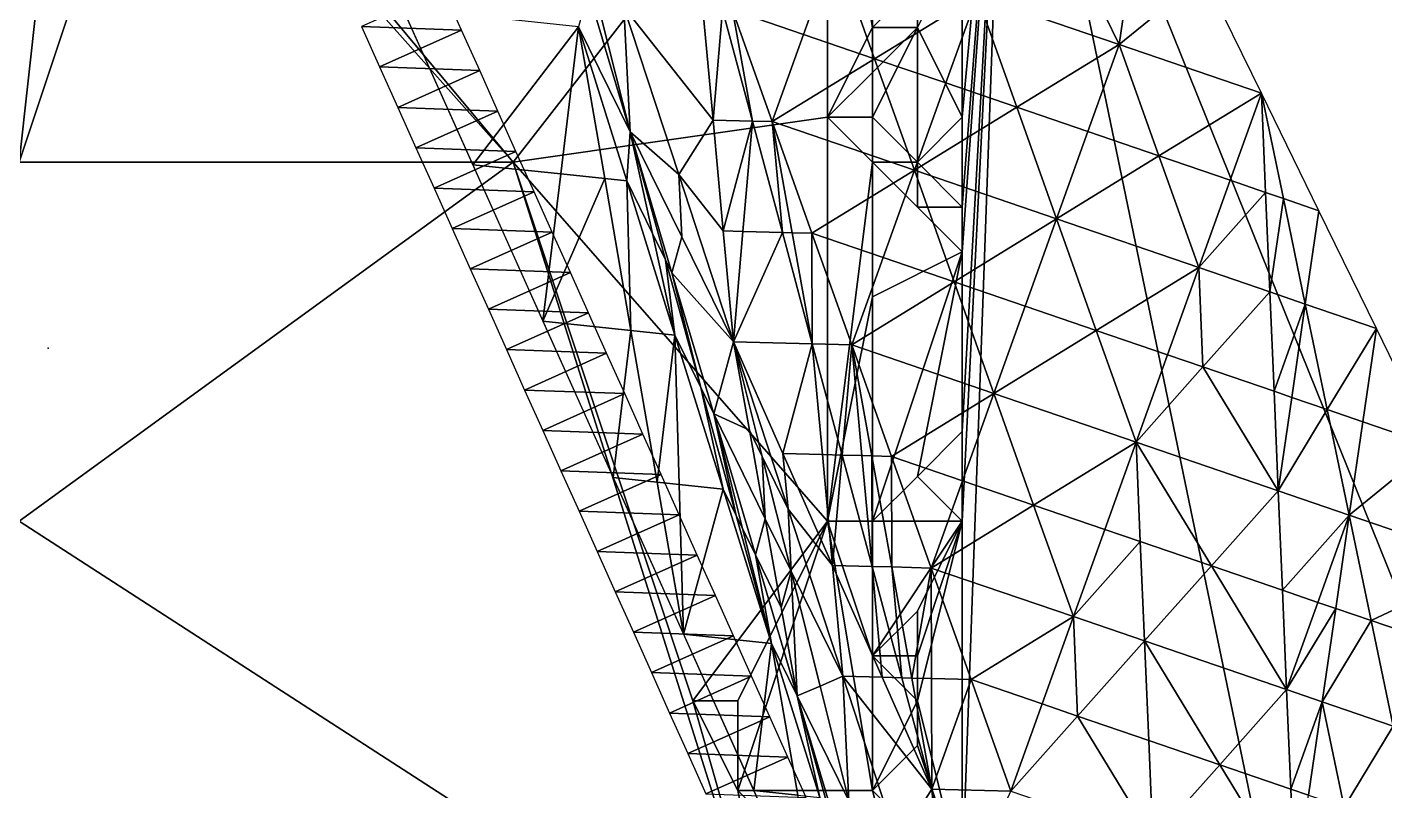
# Model space of a CAD drawing. Header units: metres. Extents: x -1103 to 901, y -902 to 905.
# Drawn here: x 720.4 to 780.8, y 492 to 526 of the extents above; entities that cross this region are included whole.
import ezdxf

# ---------------------------------------------------------------- set-up
doc = ezdxf.new("R2010")
doc.units = ezdxf.units.M
for name, color, linetype in [('OSM_PLAZA', 41, 'CONTINUOUS'), ('OSM_ROAD_AXES', 2, 'CONTINUOUS'), ('OSM_ROAD_SURFACE', 9, 'CONTINUOUS'), ('OSM_TERRAIN', 3, 'CONTINUOUS'), ('OSM_TREES', 3, 'CONTINUOUS')]:
    doc.layers.add(name, color=color, linetype=linetype)

msp = doc.modelspace()

# ---------------------------------------------------------------- linework, layer by layer
at = {"layer": 'OSM_PLAZA'}
for points in [[(762.656, 527.414, 5.47), (768.986, 525.247, 4.953), (766.425, 530.49, 4.976)], [(766.425, 530.49, 4.976), (768.986, 525.247, 4.953), (769.589, 529.406, 4.839)], [(754.932, 525.694, 12.008), (756.327, 529.582, 11.952), (751.767, 526.778, 11.967)], [(754.932, 525.694, 12.008), (758.097, 524.61, 11.31), (756.327, 529.582, 11.952)], [(758.097, 524.61, 11.31), (762.656, 527.414, 5.47), (756.327, 529.582, 11.952)], [(768.986, 525.247, 4.953), (772.754, 528.322, 4.732), (769.589, 529.406, 4.839)], [(768.986, 525.247, 4.953), (775.316, 523.079, 4.716), (772.754, 528.322, 4.732)], [(744.909, 526.03, 11.889), (747.208, 521.352, 11.869), (745.348, 527.635, 11.917)], [(745.348, 527.635, 11.917), (747.208, 521.352, 11.869), (745.922, 526.466, 11.895)], [(761.262, 523.526, 6.788), (762.656, 527.414, 5.47), (758.097, 524.61, 11.31)], [(761.262, 523.526, 6.788), (764.426, 522.442, 5.249), (762.656, 527.414, 5.47)], [(764.426, 522.442, 5.249), (768.986, 525.247, 4.953), (762.656, 527.414, 5.47)], [(744.909, 526.03, 11.889), (737.074, 526.856, 11.915), (740.202, 519.885, 11.791)], [(745.922, 526.466, 11.895), (747.208, 521.352, 11.869), (746.936, 526.901, 11.902)], [(746.936, 526.901, 11.902), (747.208, 521.352, 11.869), (749.371, 519.449, 11.743)], [(746.936, 526.901, 11.902), (749.371, 519.449, 11.743), (750.902, 521.873, 11.927)], [(746.936, 526.901, 11.902), (750.902, 521.873, 11.927), (750.449, 526.812, 11.947)], [(750.902, 521.873, 11.927), (751.328, 526.789, 11.96), (750.449, 526.812, 11.947)], [(750.902, 521.873, 11.927), (752.659, 521.828, 11.954), (751.328, 526.789, 11.96)], [(751.328, 526.789, 11.96), (752.659, 521.828, 11.954), (751.767, 526.778, 11.967)], [(753.537, 521.805, 11.967), (754.932, 525.694, 12.008), (751.767, 526.778, 11.967)], [(751.767, 526.778, 11.967), (752.659, 521.828, 11.954), (753.537, 521.805, 11.967)], [(744.909, 526.03, 11.889), (740.202, 519.885, 11.791), (744.119, 519.472, 11.736)], [(744.909, 526.03, 11.889), (744.119, 519.472, 11.736), (746.078, 519.265, 11.719)], [(744.909, 526.03, 11.889), (746.078, 519.265, 11.719), (747.057, 519.162, 11.711)], [(744.909, 526.03, 11.889), (747.057, 519.162, 11.711), (747.208, 521.352, 11.869)], [(753.537, 521.805, 11.967), (758.097, 524.61, 11.31), (754.932, 525.694, 12.008)], [(767.591, 521.358, 5.104), (768.986, 525.247, 4.953), (764.426, 522.442, 5.249)], [(767.591, 521.358, 5.104), (770.756, 520.274, 4.965), (768.986, 525.247, 4.953)], [(770.756, 520.274, 4.965), (775.316, 523.079, 4.716), (768.986, 525.247, 4.953)], [(759.867, 519.638, 8.721), (758.097, 524.61, 11.31), (753.537, 521.805, 11.967)], [(759.867, 519.638, 8.721), (761.262, 523.526, 6.788), (758.097, 524.61, 11.31)], [(759.867, 519.638, 8.721), (764.426, 522.442, 5.249), (761.262, 523.526, 6.788)], [(773.921, 519.191, 4.83), (775.316, 523.079, 4.716), (770.756, 520.274, 4.965)], [(775.503, 518.649, 4.778), (775.316, 523.079, 4.716), (773.921, 519.191, 4.83)], [(776.294, 518.378, 4.752), (777.877, 517.836, 4.7), (775.316, 523.079, 4.716)], [(776.294, 518.378, 4.752), (775.316, 523.079, 4.716), (775.503, 518.649, 4.778)], [(759.867, 519.638, 8.721), (766.196, 517.47, 5.259), (764.426, 522.442, 5.249)], [(766.196, 517.47, 5.259), (767.591, 521.358, 5.104), (764.426, 522.442, 5.249)], [(749.371, 519.449, 11.743), (751.354, 516.935, 11.5), (750.902, 521.873, 11.927)], [(751.354, 516.935, 11.5), (752.659, 521.828, 11.954), (750.902, 521.873, 11.927)], [(752.233, 516.912, 11.5), (752.659, 521.828, 11.954), (751.354, 516.935, 11.5)], [(752.233, 516.912, 11.5), (753.99, 516.867, 11.499), (752.659, 521.828, 11.954)], [(752.659, 521.828, 11.954), (753.99, 516.867, 11.499), (753.537, 521.805, 11.967)], [(755.307, 516.833, 11.498), (759.867, 519.638, 8.721), (753.537, 521.805, 11.967)], [(753.99, 516.867, 11.499), (754.429, 516.856, 11.498), (753.537, 521.805, 11.967)], [(753.537, 521.805, 11.967), (754.429, 516.856, 11.498), (755.307, 516.833, 11.498)], [(747.057, 519.162, 11.711), (748.207, 516.823, 11.484), (747.208, 521.352, 11.869)], [(748.207, 516.823, 11.484), (748.782, 515.654, 11.37), (747.208, 521.352, 11.869)], [(748.782, 515.654, 11.37), (749.069, 515.069, 11.314), (747.208, 521.352, 11.869)], [(749.371, 519.449, 11.743), (747.208, 521.352, 11.869), (749.507, 516.674, 11.472)], [(747.208, 521.352, 11.869), (749.069, 515.069, 11.314), (749.507, 516.674, 11.472)], [(766.196, 517.47, 5.259), (770.756, 520.274, 4.965), (767.591, 521.358, 5.104)], [(744.119, 519.472, 11.736), (740.202, 519.885, 11.791), (743.329, 512.914, 10.993)], [(772.526, 515.302, 4.978), (770.756, 520.274, 4.965), (766.196, 517.47, 5.259)], [(772.526, 515.302, 4.978), (773.921, 519.191, 4.83), (770.756, 520.274, 4.965)], [(744.119, 519.472, 11.736), (743.329, 512.914, 10.993), (746.078, 519.265, 11.719)], [(749.371, 519.449, 11.743), (749.507, 516.674, 11.472), (751.807, 511.996, 11.018)], [(749.371, 519.449, 11.743), (751.807, 511.996, 11.018), (751.354, 516.935, 11.5)], [(758.472, 515.749, 10.331), (759.867, 519.638, 8.721), (755.307, 516.833, 11.498)], [(758.472, 515.749, 10.331), (761.637, 514.666, 6.2), (759.867, 519.638, 8.721)], [(761.637, 514.666, 6.2), (766.196, 517.47, 5.259), (759.867, 519.638, 8.721)], [(746.078, 519.265, 11.719), (743.329, 512.914, 10.993), (747.247, 512.501, 11.038)], [(746.078, 519.265, 11.719), (747.247, 512.501, 11.038), (747.057, 519.162, 11.711)], [(747.057, 519.162, 11.711), (747.247, 512.501, 11.038), (749.205, 512.294, 11.042)], [(747.057, 519.162, 11.711), (749.205, 512.294, 11.042), (748.207, 516.823, 11.484)], [(775.503, 518.649, 4.778), (773.921, 519.191, 4.83), (772.526, 515.302, 4.978)], [(775.691, 514.218, 4.843), (775.503, 518.649, 4.778), (772.526, 515.302, 4.978)], [(776.294, 518.378, 4.752), (775.503, 518.649, 4.778), (775.691, 514.218, 4.843)], [(777.273, 513.676, 4.787), (776.294, 518.378, 4.752), (775.691, 514.218, 4.843)], [(777.273, 513.676, 4.787), (777.877, 517.836, 4.7), (776.294, 518.378, 4.752)], [(764.802, 513.582, 5.413), (766.196, 517.47, 5.259), (761.637, 514.666, 6.2)], [(767.967, 512.498, 5.269), (766.196, 517.47, 5.259), (764.802, 513.582, 5.413)], [(767.967, 512.498, 5.269), (772.526, 515.302, 4.978), (766.196, 517.47, 5.259)], [(777.273, 513.676, 4.787), (780.438, 512.593, 4.684), (777.877, 517.836, 4.7)], [(751.807, 511.996, 11.018), (752.233, 516.912, 11.5), (751.354, 516.935, 11.5)], [(751.807, 511.996, 11.018), (753.99, 516.867, 11.499), (752.233, 516.912, 11.5)], [(751.807, 511.996, 11.018), (755.321, 511.906, 11.015), (753.99, 516.867, 11.499)], [(753.99, 516.867, 11.499), (755.321, 511.906, 11.015), (754.429, 516.856, 11.498)], [(749.205, 512.294, 11.042), (748.782, 515.654, 11.37), (748.207, 516.823, 11.484)], [(749.507, 516.674, 11.472), (749.069, 515.069, 11.314), (751.807, 511.996, 11.018)], [(754.429, 516.856, 11.498), (755.321, 511.906, 11.015), (755.307, 516.833, 11.498)], [(757.077, 511.861, 10.755), (758.472, 515.749, 10.331), (755.307, 516.833, 11.498)], [(755.307, 516.833, 11.498), (755.321, 511.906, 11.015), (757.077, 511.861, 10.755)], [(749.205, 512.294, 11.042), (750.355, 509.955, 10.809), (748.782, 515.654, 11.37)], [(750.355, 509.955, 10.809), (749.069, 515.069, 11.314), (748.782, 515.654, 11.37)], [(757.077, 511.861, 10.755), (761.637, 514.666, 6.2), (758.472, 515.749, 10.331)], [(750.355, 509.955, 10.809), (750.93, 508.785, 10.688), (749.069, 515.069, 11.314)], [(749.069, 515.069, 11.314), (750.93, 508.785, 10.688), (751.807, 511.996, 11.018)], [(771.131, 511.414, 5.126), (772.526, 515.302, 4.978), (767.967, 512.498, 5.269)], [(772.714, 510.872, 5.058), (772.526, 515.302, 4.978), (771.131, 511.414, 5.126)], [(775.691, 514.218, 4.843), (772.526, 515.302, 4.978), (772.714, 510.872, 5.058)], [(763.407, 509.693, 5.568), (761.637, 514.666, 6.2), (757.077, 511.861, 10.755)], [(763.407, 509.693, 5.568), (764.802, 513.582, 5.413), (761.637, 514.666, 6.2)], [(775.879, 509.788, 4.923), (775.691, 514.218, 4.843), (772.714, 510.872, 5.058)], [(777.273, 513.676, 4.787), (775.691, 514.218, 4.843), (775.879, 509.788, 4.923)], [(767.967, 512.498, 5.269), (764.802, 513.582, 5.413), (763.407, 509.693, 5.568)], [(777.273, 513.676, 4.787), (775.879, 509.788, 4.923), (776.67, 509.517, 4.889)], [(778.252, 508.975, 4.823), (777.273, 513.676, 4.787), (776.67, 509.517, 4.889)], [(778.252, 508.975, 4.823), (780.438, 512.593, 4.684), (777.273, 513.676, 4.787)], [(747.247, 512.501, 11.038), (743.329, 512.914, 10.993), (746.457, 505.943, 10.148)], [(747.247, 512.501, 11.038), (746.457, 505.943, 10.148), (748.415, 505.736, 10.303)], [(747.247, 512.501, 11.038), (748.415, 505.736, 10.303), (749.205, 512.294, 11.042)], [(748.415, 505.736, 10.303), (749.395, 505.633, 10.309), (749.205, 512.294, 11.042)], [(749.205, 512.294, 11.042), (749.395, 505.633, 10.309), (751.353, 505.426, 10.32)], [(749.205, 512.294, 11.042), (751.353, 505.426, 10.32), (750.355, 509.955, 10.809)], [(769.737, 507.525, 5.279), (767.967, 512.498, 5.269), (763.407, 509.693, 5.568)], [(769.737, 507.525, 5.279), (771.131, 511.414, 5.126), (767.967, 512.498, 5.269)], [(779.835, 508.433, 4.771), (780.438, 512.593, 4.684), (778.252, 508.975, 4.823)], [(779.835, 508.433, 4.771), (782.999, 507.349, 4.668), (780.438, 512.593, 4.684)], [(750.93, 508.785, 10.688), (752.518, 508.052, 10.633), (751.807, 511.996, 11.018)], [(752.518, 508.052, 10.633), (753.093, 506.882, 10.514), (751.807, 511.996, 11.018)], [(751.807, 511.996, 11.018), (753.093, 506.882, 10.514), (754.242, 504.543, 10.273)], [(751.807, 511.996, 11.018), (754.242, 504.543, 10.273), (754.016, 507.012, 10.534)], [(751.807, 511.996, 11.018), (754.016, 507.012, 10.534), (755.321, 511.906, 11.015)], [(754.016, 507.012, 10.534), (755.773, 506.967, 10.533), (755.321, 511.906, 11.015)], [(755.773, 506.967, 10.533), (756.651, 506.945, 10.388), (755.321, 511.906, 11.015)], [(755.321, 511.906, 11.015), (756.651, 506.945, 10.388), (757.077, 511.861, 10.755)], [(756.651, 506.945, 10.388), (757.53, 506.923, 10.198), (757.077, 511.861, 10.755)], [(758.847, 506.889, 9.004), (763.407, 509.693, 5.568), (757.077, 511.861, 10.755)], [(757.53, 506.923, 10.198), (757.969, 506.911, 10.103), (757.077, 511.861, 10.755)], [(757.077, 511.861, 10.755), (757.969, 506.911, 10.103), (758.847, 506.889, 9.004)], [(772.714, 510.872, 5.058), (771.131, 511.414, 5.126), (769.737, 507.525, 5.279)], [(776.066, 505.358, 5.003), (772.714, 510.872, 5.058), (769.737, 507.525, 5.279)], [(776.066, 505.358, 5.003), (775.879, 509.788, 4.923), (772.714, 510.872, 5.058)], [(751.353, 505.426, 10.32), (751.928, 504.256, 10.2), (750.355, 509.955, 10.809)], [(751.928, 504.256, 10.2), (750.93, 508.785, 10.688), (750.355, 509.955, 10.809)], [(762.012, 505.805, 5.937), (763.407, 509.693, 5.568), (758.847, 506.889, 9.004)], [(762.012, 505.805, 5.937), (765.177, 504.721, 5.578), (763.407, 509.693, 5.568)], [(765.177, 504.721, 5.578), (769.737, 507.525, 5.279), (763.407, 509.693, 5.568)], [(776.67, 509.517, 4.889), (775.879, 509.788, 4.923), (776.066, 505.358, 5.003)], [(778.252, 508.975, 4.823), (776.67, 509.517, 4.889), (776.066, 505.358, 5.003)], [(752.216, 503.672, 10.139), (752.79, 502.502, 10.019), (750.93, 508.785, 10.688)], [(752.216, 503.672, 10.139), (750.93, 508.785, 10.688), (751.928, 504.256, 10.2)], [(750.93, 508.785, 10.688), (752.79, 502.502, 10.019), (753.229, 504.107, 10.206)], [(750.93, 508.785, 10.688), (753.229, 504.107, 10.206), (752.518, 508.052, 10.633)], [(779.231, 504.274, 4.867), (778.252, 508.975, 4.823), (776.066, 505.358, 5.003)], [(779.231, 504.274, 4.867), (779.835, 508.433, 4.771), (778.252, 508.975, 4.823)], [(779.231, 504.274, 4.867), (782.999, 507.349, 4.668), (779.835, 508.433, 4.771)], [(753.229, 504.107, 10.206), (753.093, 506.882, 10.514), (752.518, 508.052, 10.633)], [(768.342, 503.637, 5.434), (769.737, 507.525, 5.279), (765.177, 504.721, 5.578)], [(769.924, 503.095, 5.361), (769.737, 507.525, 5.279), (768.342, 503.637, 5.434)], [(776.066, 505.358, 5.003), (769.737, 507.525, 5.279), (773.089, 502.011, 5.218)], [(773.089, 502.011, 5.218), (769.737, 507.525, 5.279), (769.924, 503.095, 5.361)], [(779.231, 504.274, 4.867), (785.561, 502.106, 4.652), (782.999, 507.349, 4.668)], [(753.229, 504.107, 10.206), (754.379, 501.769, 9.957), (753.093, 506.882, 10.514)], [(753.093, 506.882, 10.514), (754.379, 501.769, 9.957), (754.242, 504.543, 10.273)], [(754.016, 507.012, 10.534), (754.242, 504.543, 10.273), (756.225, 502.029, 9.918)], [(754.016, 507.012, 10.534), (756.225, 502.029, 9.918), (755.773, 506.967, 10.533)], [(756.225, 502.029, 9.918), (756.651, 506.945, 10.388), (755.773, 506.967, 10.533)], [(756.225, 502.029, 9.918), (757.982, 501.984, 9.571), (756.651, 506.945, 10.388)], [(756.651, 506.945, 10.388), (757.982, 501.984, 9.571), (757.53, 506.923, 10.198)], [(757.982, 501.984, 9.571), (757.969, 506.911, 10.103), (757.53, 506.923, 10.198)], [(757.982, 501.984, 9.571), (758.861, 501.962, 8.735), (757.969, 506.911, 10.103)], [(757.969, 506.911, 10.103), (758.861, 501.962, 8.735), (758.847, 506.889, 9.004)], [(760.618, 501.916, 7.039), (762.012, 505.805, 5.937), (758.847, 506.889, 9.004)], [(758.847, 506.889, 9.004), (758.861, 501.962, 8.735), (760.618, 501.916, 7.039)], [(748.415, 505.736, 10.303), (746.457, 505.943, 10.148), (749.584, 498.971, 9.568)], [(748.415, 505.736, 10.303), (749.584, 498.971, 9.568), (749.395, 505.633, 10.309)], [(749.395, 505.633, 10.309), (749.584, 498.971, 9.568), (751.353, 505.426, 10.32)], [(751.353, 505.426, 10.32), (749.584, 498.971, 9.568), (753.502, 498.558, 9.395)], [(751.353, 505.426, 10.32), (753.502, 498.558, 9.395), (751.928, 504.256, 10.2)], [(760.618, 501.916, 7.039), (765.177, 504.721, 5.578), (762.012, 505.805, 5.937)], [(776.254, 500.927, 5.083), (776.066, 505.358, 5.003), (773.089, 502.011, 5.218)], [(779.231, 504.274, 4.867), (776.066, 505.358, 5.003), (776.254, 500.927, 5.083)], [(753.502, 498.558, 9.395), (752.216, 503.672, 10.139), (751.928, 504.256, 10.2)], [(754.242, 504.543, 10.273), (754.379, 501.769, 9.957), (756.678, 497.091, 9.109)], [(754.242, 504.543, 10.273), (756.678, 497.091, 9.109), (756.225, 502.029, 9.918)], [(766.947, 499.749, 5.588), (765.177, 504.721, 5.578), (760.618, 501.916, 7.039)], [(766.947, 499.749, 5.588), (768.342, 503.637, 5.434), (765.177, 504.721, 5.578)], [(779.231, 504.274, 4.867), (776.254, 500.927, 5.083), (777.836, 500.385, 5.015)], [(779.231, 504.274, 4.867), (777.836, 500.385, 5.015), (778.628, 500.115, 4.981)], [(780.21, 499.573, 4.914), (779.231, 504.274, 4.867), (778.628, 500.115, 4.981)], [(780.21, 499.573, 4.914), (785.561, 502.106, 4.652), (779.231, 504.274, 4.867)], [(753.502, 498.558, 9.395), (752.79, 502.502, 10.019), (752.216, 503.672, 10.139)], [(752.79, 502.502, 10.019), (753.94, 500.163, 9.657), (753.229, 504.107, 10.206)], [(753.94, 500.163, 9.657), (754.379, 501.769, 9.957), (753.229, 504.107, 10.206)], [(769.924, 503.095, 5.361), (768.342, 503.637, 5.434), (766.947, 499.749, 5.588)], [(770.112, 498.665, 5.444), (769.924, 503.095, 5.361), (766.947, 499.749, 5.588)], [(773.089, 502.011, 5.218), (769.924, 503.095, 5.361), (770.112, 498.665, 5.444)], [(753.502, 498.558, 9.395), (754.651, 496.219, 9.034), (752.79, 502.502, 10.019)], [(752.79, 502.502, 10.019), (754.651, 496.219, 9.034), (753.94, 500.163, 9.657)], [(754.651, 496.219, 9.034), (754.379, 501.769, 9.957), (753.94, 500.163, 9.657)], [(754.651, 496.219, 9.034), (755.664, 496.655, 9.071), (754.379, 501.769, 9.957)], [(754.379, 501.769, 9.957), (755.664, 496.655, 9.071), (756.678, 497.091, 9.109)], [(756.225, 502.029, 9.918), (756.678, 497.091, 9.109), (758.435, 497.046, 8.643)], [(756.225, 502.029, 9.918), (758.435, 497.046, 8.643), (757.982, 501.984, 9.571)], [(758.435, 497.046, 8.643), (759.313, 497.023, 8.007), (757.982, 501.984, 9.571)], [(757.982, 501.984, 9.571), (759.313, 497.023, 8.007), (758.861, 501.962, 8.735)], [(759.313, 497.023, 8.007), (759.752, 497.012, 7.67), (758.861, 501.962, 8.735)], [(758.861, 501.962, 8.735), (759.752, 497.012, 7.67), (760.618, 501.916, 7.039)], [(759.752, 497.012, 7.67), (760.631, 496.989, 6.969), (760.618, 501.916, 7.039)], [(762.388, 496.944, 5.887), (766.947, 499.749, 5.588), (760.618, 501.916, 7.039)], [(760.618, 501.916, 7.039), (760.631, 496.989, 6.969), (762.388, 496.944, 5.887)], [(776.442, 496.497, 5.163), (773.089, 502.011, 5.218), (770.112, 498.665, 5.444)], [(776.442, 496.497, 5.163), (776.254, 500.927, 5.083), (773.089, 502.011, 5.218)], [(783.375, 498.489, 4.791), (785.561, 502.106, 4.652), (780.21, 499.573, 4.914)], [(777.836, 500.385, 5.015), (776.254, 500.927, 5.083), (776.442, 496.497, 5.163)], [(777.836, 500.385, 5.015), (776.442, 496.497, 5.163), (778.628, 500.115, 4.981)], [(778.628, 500.115, 4.981), (776.442, 496.497, 5.163), (778.024, 495.955, 5.095)], [(780.21, 499.573, 4.914), (778.628, 500.115, 4.981), (778.024, 495.955, 5.095)], [(765.552, 495.86, 5.743), (766.947, 499.749, 5.588), (762.388, 496.944, 5.887)], [(767.135, 495.318, 5.671), (766.947, 499.749, 5.588), (765.552, 495.86, 5.743)], [(770.112, 498.665, 5.444), (766.947, 499.749, 5.588), (767.135, 495.318, 5.671)], [(781.189, 494.871, 4.96), (780.21, 499.573, 4.914), (778.024, 495.955, 5.095)], [(781.189, 494.871, 4.96), (783.375, 498.489, 4.791), (780.21, 499.573, 4.914)], [(753.502, 498.558, 9.395), (749.584, 498.971, 9.568), (752.712, 492, 8.417)], [(753.502, 498.558, 9.395), (752.712, 492, 8.417), (754.67, 491.793, 8.325)], [(753.502, 498.558, 9.395), (754.67, 491.793, 8.325), (755.65, 491.69, 8.279)], [(753.502, 498.558, 9.395), (755.65, 491.69, 8.279), (754.651, 496.219, 9.034)], [(770.3, 494.235, 5.526), (770.112, 498.665, 5.444), (767.135, 495.318, 5.671)], [(773.465, 493.151, 5.382), (776.442, 496.497, 5.163), (770.112, 498.665, 5.444)], [(773.465, 493.151, 5.382), (770.112, 498.665, 5.444), (770.3, 494.235, 5.526)], [(755.664, 496.655, 9.071), (756.95, 491.541, 8.217), (756.678, 497.091, 9.109)], [(756.678, 497.091, 9.109), (756.95, 491.541, 8.217), (759.113, 489.638, 7.627)], [(758.435, 497.046, 8.643), (756.678, 497.091, 9.109), (760.644, 492.062, 6.9)], [(756.678, 497.091, 9.109), (759.113, 489.638, 7.627), (760.644, 492.062, 6.9)], [(758.435, 497.046, 8.643), (760.644, 492.062, 6.9), (759.313, 497.023, 8.007)], [(759.313, 497.023, 8.007), (760.644, 492.062, 6.9), (759.752, 497.012, 7.67)], [(759.752, 497.012, 7.67), (760.644, 492.062, 6.9), (760.631, 496.989, 6.969)], [(760.631, 496.989, 6.969), (760.644, 492.062, 6.9), (762.388, 496.944, 5.887)], [(762.388, 496.944, 5.887), (760.644, 492.062, 6.9), (764.158, 491.972, 5.897)], [(764.158, 491.972, 5.897), (765.552, 495.86, 5.743), (762.388, 496.944, 5.887)], [(754.651, 496.219, 9.034), (756.95, 491.541, 8.217), (755.664, 496.655, 9.071)], [(776.629, 492.067, 5.243), (776.442, 496.497, 5.163), (773.465, 493.151, 5.382)], [(778.024, 495.955, 5.095), (776.442, 496.497, 5.163), (776.629, 492.067, 5.243)], [(755.65, 491.69, 8.279), (756.224, 490.52, 8.099), (754.651, 496.219, 9.034)], [(756.224, 490.52, 8.099), (756.512, 489.936, 8.008), (754.651, 496.219, 9.034)], [(754.651, 496.219, 9.034), (756.512, 489.936, 8.008), (756.95, 491.541, 8.217)], [(767.135, 495.318, 5.671), (765.552, 495.86, 5.743), (764.158, 491.972, 5.897)], [(778.024, 495.955, 5.095), (776.629, 492.067, 5.243), (777.421, 491.796, 5.209)], [(779.003, 491.254, 5.142), (778.024, 495.955, 5.095), (777.421, 491.796, 5.209)], [(781.189, 494.871, 4.96), (778.024, 495.955, 5.095), (779.003, 491.254, 5.142)], [(770.487, 489.804, 5.609), (767.135, 495.318, 5.671), (764.158, 491.972, 5.897)], [(770.487, 489.804, 5.609), (770.3, 494.235, 5.526), (767.135, 495.318, 5.671)], [(782.168, 490.17, 5.006), (781.189, 494.871, 4.96), (779.003, 491.254, 5.142)], [(773.465, 493.151, 5.382), (770.3, 494.235, 5.526), (770.487, 489.804, 5.609)], [(776.817, 487.636, 5.323), (773.465, 493.151, 5.382), (770.487, 489.804, 5.609)], [(776.817, 487.636, 5.323), (776.629, 492.067, 5.243), (773.465, 493.151, 5.382)], [(754.67, 491.793, 8.325), (752.712, 492, 8.417), (755.839, 485.029, 7.483)], [(759.113, 489.638, 7.627), (761.096, 487.124, 6.551), (760.644, 492.062, 6.9)], [(761.096, 487.124, 6.551), (761.975, 487.101, 6.222), (760.644, 492.062, 6.9)], [(760.644, 492.062, 6.9), (761.975, 487.101, 6.222), (764.158, 491.972, 5.897)], [(777.421, 491.796, 5.209), (776.629, 492.067, 5.243), (776.817, 487.636, 5.323)]]:
    msp.add_3dface(points, dxfattribs=at)
at = {"layer": 'OSM_ROAD_AXES'}
msp.add_polyline3d([(810.306, 127.471, 9.3), (821.747, 171.884, 11.731), (829.01, 203.844, 11.841), (837.787, 248.5, 13.576), (839.258, 268.871, 5.546), (836.307, 295.269, 5.199), (827.973, 324.343, 5.374), (822.546, 337.558, 5.49), (806.64, 372.638, 6.103), (771.291, 452.374, 6.322), (762.094, 471.086, 6.11), (712.055, 582.627, 7.537), (669.355, 681.064, 4.805), (618.896, 797.04, 3.148)], dxfattribs=at)
at = {"layer": 'OSM_ROAD_SURFACE'}
for points in [[(739.707, 525.876, 11.853), (738.9, 527.675, 11.887), (735.25, 526.038, 11.857)], [(739.707, 525.876, 11.853), (735.25, 526.038, 11.857), (736.057, 524.239, 11.832)], [(740.514, 524.077, 11.82), (739.707, 525.876, 11.853), (736.057, 524.239, 11.832)], [(740.514, 524.077, 11.82), (736.057, 524.239, 11.832), (736.864, 522.44, 11.808)], [(741.321, 522.278, 11.786), (740.514, 524.077, 11.82), (736.864, 522.44, 11.808)], [(741.321, 522.278, 11.786), (736.864, 522.44, 11.808), (737.671, 520.641, 11.783)], [(742.128, 520.479, 11.752), (741.321, 522.278, 11.786), (737.671, 520.641, 11.783)], [(742.128, 520.479, 11.752), (737.671, 520.641, 11.783), (738.478, 518.841, 11.707)], [(742.935, 518.68, 11.613), (742.128, 520.479, 11.752), (738.478, 518.841, 11.707)], [(742.935, 518.68, 11.613), (738.478, 518.841, 11.707), (739.285, 517.042, 11.555)], [(743.742, 516.881, 11.426), (742.935, 518.68, 11.613), (739.285, 517.042, 11.555)], [(743.742, 516.881, 11.426), (739.285, 517.042, 11.555), (740.093, 515.243, 11.334)], [(744.549, 515.082, 11.239), (743.742, 516.881, 11.426), (740.093, 515.243, 11.334)], [(744.549, 515.082, 11.239), (740.093, 515.243, 11.334), (740.9, 513.444, 11.113)], [(745.356, 513.282, 11.052), (744.549, 515.082, 11.239), (740.9, 513.444, 11.113)], [(745.356, 513.282, 11.052), (740.9, 513.444, 11.113), (741.707, 511.645, 10.892)], [(746.163, 511.483, 10.866), (745.356, 513.282, 11.052), (741.707, 511.645, 10.892)], [(746.163, 511.483, 10.866), (741.707, 511.645, 10.892), (742.514, 509.846, 10.67)], [(746.97, 509.684, 10.679), (746.163, 511.483, 10.866), (742.514, 509.846, 10.67)], [(746.97, 509.684, 10.679), (742.514, 509.846, 10.67), (743.321, 508.047, 10.449)], [(747.777, 507.885, 10.492), (746.97, 509.684, 10.679), (743.321, 508.047, 10.449)], [(747.777, 507.885, 10.492), (743.321, 508.047, 10.449), (744.128, 506.248, 10.228)], [(748.585, 506.086, 10.305), (747.777, 507.885, 10.492), (744.128, 506.248, 10.228)], [(748.585, 506.086, 10.305), (744.128, 506.248, 10.228), (744.935, 504.449, 10.007)], [(749.392, 504.287, 10.118), (748.585, 506.086, 10.305), (744.935, 504.449, 10.007)], [(749.392, 504.287, 10.118), (744.935, 504.449, 10.007), (745.742, 502.65, 9.786)], [(750.199, 502.488, 9.932), (749.392, 504.287, 10.118), (745.742, 502.65, 9.786)], [(750.199, 502.488, 9.932), (745.742, 502.65, 9.786), (746.549, 500.851, 9.564)], [(751.006, 500.689, 9.745), (750.199, 502.488, 9.932), (746.549, 500.851, 9.564)], [(751.006, 500.689, 9.745), (746.549, 500.851, 9.564), (747.356, 499.052, 9.343)], [(751.813, 498.89, 9.558), (751.006, 500.689, 9.745), (747.356, 499.052, 9.343)], [(751.813, 498.89, 9.558), (747.356, 499.052, 9.343), (748.163, 497.253, 9.122)], [(752.62, 497.091, 9.118), (751.813, 498.89, 9.558), (748.163, 497.253, 9.122)], [(752.62, 497.091, 9.118), (748.163, 497.253, 9.122), (748.97, 495.454, 8.901)], [(753.427, 495.292, 8.884), (752.62, 497.091, 9.118), (748.97, 495.454, 8.901)], [(753.427, 495.292, 8.884), (748.97, 495.454, 8.901), (749.777, 493.655, 8.68)], [(754.234, 493.493, 8.568), (753.427, 495.292, 8.884), (749.777, 493.655, 8.68)], [(754.234, 493.493, 8.568), (749.777, 493.655, 8.68), (750.585, 491.856, 8.458)], [(755.041, 491.694, 8.259), (754.234, 493.493, 8.568), (750.585, 491.856, 8.458)]]:
    msp.add_3dface(points, dxfattribs=at)
at = {"layer": 'OSM_TERRAIN'}
for points in [[(868, 550, 1.021), (764, 544, 4.732), (844, 514, 2.166)], [(692, 544, 10.383), (700, 524, 10.819), (722, 538, 11.967)], [(762, 488, 6.004), (776, 486, 5.307), (764, 544, 4.732)], [(762, 488, 6.004), (764, 544, 4.732), (762, 504, 5.87)], [(762, 504, 5.87), (764, 544, 4.732), (762, 508, 5.827)], [(762, 508, 5.827), (764, 544, 4.732), (762, 516, 5.738)], [(762, 516, 5.738), (764, 544, 4.732), (762, 518, 5.714)], [(762, 518, 5.714), (764, 544, 4.732), (762, 522, 5.658)], [(762, 522, 5.658), (764, 544, 4.732), (762, 530, 5.517)], [(818, 410, 4.755), (764, 544, 4.732), (776, 486, 5.307)], [(818, 410, 4.755), (844, 514, 2.166), (764, 544, 4.732)], [(700, 524, 10.819), (720, 520, 11.859), (722, 538, 11.967)], [(720, 520, 11.859), (742, 520, 11.694), (726, 538, 12)], [(720, 520, 11.859), (726, 538, 12), (722, 538, 11.967)], [(726, 538, 12), (742, 520, 11.694), (732, 532, 11.925)], [(742, 520, 11.694), (756, 538, 12), (732, 532, 11.925)], [(742, 520, 11.694), (756, 522, 11.915), (756, 538, 12)], [(756, 522, 11.915), (758, 526, 11.364), (756, 538, 12)], [(756, 538, 12), (758, 526, 11.364), (758, 530, 11.357)], [(758, 526, 11.364), (760, 528, 8.457), (758, 530, 11.357)], [(762, 522, 5.658), (762, 530, 5.517), (760, 526, 8.478)], [(760, 526, 8.478), (762, 530, 5.517), (760, 528, 8.457)], [(758, 526, 11.364), (760, 526, 8.478), (760, 528, 8.457)], [(756, 522, 11.915), (758, 524, 11.358), (758, 526, 11.364)], [(760, 520, 8.459), (760, 526, 8.478), (758, 522, 11.294)], [(758, 522, 11.294), (760, 526, 8.478), (758, 524, 11.358)], [(758, 524, 11.358), (760, 526, 8.478), (758, 526, 11.364)], [(760, 520, 8.459), (762, 522, 5.658), (760, 526, 8.478)], [(758, 522, 11.294), (758, 524, 11.358), (756, 522, 11.915)], [(756, 504, 10.153), (756, 522, 11.915), (742, 520, 11.694)], [(756, 504, 10.153), (758, 520, 11.23), (756, 522, 11.915)], [(756, 522, 11.915), (758, 520, 11.23), (758, 522, 11.294)], [(758, 520, 11.23), (760, 520, 8.459), (758, 522, 11.294)], [(760, 520, 8.459), (762, 518, 5.714), (762, 522, 5.658)], [(754, 482, 7.24), (742, 520, 11.694), (720, 504, 10.99)], [(720, 520, 11.859), (720, 504, 10.99), (742, 520, 11.694)], [(754, 482, 7.24), (750, 496, 9.153), (742, 520, 11.694)], [(750, 496, 9.153), (756, 504, 10.153), (742, 520, 11.694)], [(758, 514, 10.69), (758, 520, 11.23), (756, 504, 10.153)], [(758, 514, 10.69), (762, 516, 5.738), (758, 520, 11.23)], [(762, 516, 5.738), (760, 518, 8.391), (758, 520, 11.23)], [(758, 520, 11.23), (760, 518, 8.391), (760, 520, 8.459)], [(760, 518, 8.391), (762, 518, 5.714), (760, 520, 8.459)], [(762, 516, 5.738), (762, 518, 5.714), (760, 518, 8.391)], [(760, 506, 7.893), (762, 516, 5.738), (758, 504, 9.726)], [(758, 504, 9.726), (762, 516, 5.738), (758, 514, 10.69)], [(760, 506, 7.893), (762, 508, 5.827), (762, 516, 5.738)], [(758, 504, 9.726), (758, 514, 10.69), (756, 504, 10.153)], [(762, 504, 5.87), (762, 508, 5.827), (760, 506, 7.893)], [(762, 504, 5.87), (760, 506, 7.893), (758, 504, 9.726)], [(718, 482, 9.157), (754, 482, 7.24), (720, 504, 10.99)], [(752, 496, 8.893), (756, 504, 10.153), (750, 496, 9.153)], [(758, 492, 8.157), (756, 504, 10.153), (752, 492, 8.349)], [(752, 492, 8.349), (756, 504, 10.153), (752, 496, 8.893)], [(756, 504, 10.153), (758, 492, 8.157), (758, 498, 8.986)], [(758, 498, 8.986), (758, 504, 9.726), (756, 504, 10.153)], [(760, 500, 7.586), (762, 504, 5.87), (758, 498, 8.986)], [(758, 498, 8.986), (762, 504, 5.87), (758, 504, 9.726)], [(760, 496, 7.324), (762, 488, 6.004), (762, 504, 5.87)], [(760, 496, 7.324), (762, 504, 5.87), (760, 498, 7.455)], [(760, 498, 7.455), (762, 504, 5.87), (760, 500, 7.586)], [(758, 498, 8.986), (760, 498, 7.455), (760, 500, 7.586)], [(758, 492, 8.157), (760, 496, 7.324), (758, 498, 8.986)], [(760, 496, 7.324), (760, 498, 7.455), (758, 498, 8.986)], [(754, 482, 7.24), (752, 492, 8.349), (750, 496, 9.153)], [(750, 496, 9.153), (752, 492, 8.349), (752, 496, 8.893)], [(758, 492, 8.157), (760, 494, 7.193), (760, 496, 7.324)], [(760, 494, 7.193), (762, 488, 6.004), (760, 496, 7.324)], [(700, 466, 10.05), (732, 454, 8.523), (706, 494, 10.026)], [(732, 454, 8.523), (718, 482, 9.157), (706, 494, 10.026)], [(758, 492, 8.157), (762, 488, 6.004), (760, 494, 7.193)], [(754, 482, 7.24), (760, 484, 6.983), (752, 492, 8.349)], [(760, 484, 6.983), (758, 492, 8.157), (752, 492, 8.349)], [(760, 484, 6.983), (762, 488, 6.004), (758, 492, 8.157)]]:
    msp.add_3dface(points, dxfattribs=at)
at = {"layer": 'OSM_TREES'}
msp.add_point((721.295, 511.706, 11.399), dxfattribs=at)

doc.saveas('drawing.dxf')
